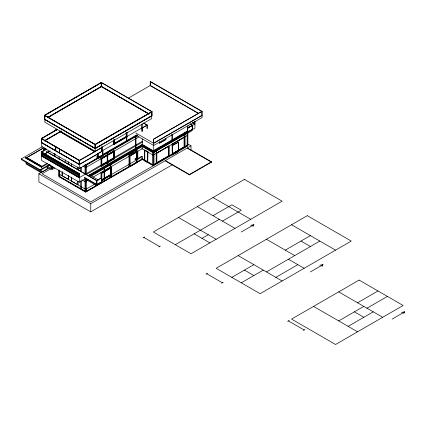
<?xml version="1.0" encoding="UTF-8"?>
<svg xmlns="http://www.w3.org/2000/svg" width="426" height="426" viewBox="0 0 426 426"><rect width="100%" height="100%" fill="white"/><g stroke="black" fill="none" stroke-linecap="round" stroke-linejoin="round"><path stroke-width="0.64" d="M252.911 226.563L253.853 224.747L250.712 225.29M322.051 266.479L322.993 264.663L319.851 265.206M403.757 313.653L404.7 311.837L401.558 312.38M44.65 115.212L101.218 82.553L151.938 111.841L95.371 144.499L44.65 115.212L44.65 119.461L94.934 148.488L151.938 115.579M48.079 117.225L101.218 86.547L148.86 114.056M48.143 117.262L101.281 86.584L101.281 82.591L44.714 115.249L44.714 119.424L94.993 148.456M48.298 117.352L101.654 86.547L149.084 113.928M55.806 130.681L56.024 129.222M96.83 156.773L98.198 157.561L102.916 154.84L102.916 150.847L79.22 164.457L41.508 142.683L41.508 138.439L57.302 129.318M41.572 138.477L57.366 129.355M57.521 129.445L41.508 138.69L79.22 160.464L151.72 118.609L151.72 111.713M44.325 140.804L61.248 131.032M44.389 140.836L61.312 131.07M44.549 140.926L60.907 131.485M198.457 113.476L150.149 85.583L150.303 81.504L202.062 111.383L202.062 117.555L153.701 145.479L135.873 135.186M49.911 164.793L40.156 170.427L21.3 159.537L21.3 158.887L42.531 146.629M128.423 98.124L150.303 85.493L198.612 113.385M47.44 163.754L41.413 167.232L25.698 158.163L25.698 157.652L26.327 157.29L42.041 166.364L42.041 166.87L26.327 157.796L26.327 157.29M25.698 158.163L43.729 147.753M44.32 147.556L26.641 157.764L41.727 166.47L46.86 163.509M44.703 150.697L43.361 149.595L45.081 148.605M43.409 151.155L43.628 149.696L43.628 151.028M43.361 149.888L45.657 148.562M43.548 150.032L43.91 149.861M43.361 149.595L43.958 149.941L45.678 148.946M45.843 148.882L43.548 150.202L46.067 149.004M45.843 148.972L43.771 150.33M142.289 141.288L79.124 177.754L41.413 155.985L41.413 151.81L46.067 149.095M41.663 151.736L41.476 155.836L41.854 155.836L41.663 151.736L41.854 155.836M44.123 150.314L45.843 149.318M46.152 149.254L41.413 151.991L79.284 173.675L79.284 182.2L85.583 178.563M44.916 150.016L46.067 149.356M44.916 150.106L46.067 149.446M41.54 152.391L79.252 174.165M41.54 153.296L79.252 175.07M41.54 154.276L79.188 176.087M41.54 155.186L79.188 176.992M44.277 154.148L49.432 151.171M45.007 153.908L50.161 150.932M25.698 157.652L41.413 166.726L42.041 166.364M21.3 158.887L40.156 169.772L49.336 164.473M47.068 169.228L47.068 167.051L50.737 164.937M172.567 164.633L90.754 211.866L38.899 181.929L38.899 173.765L50.998 166.779M46.86 169.351L41.727 172.312L26.641 163.605L26.641 162.306M53.532 167.13L42.041 173.765L90.754 201.887L187.861 145.825L187.861 132.795M51.471 165.89L51.471 168.504L52.1 168.866L52.728 168.504L52.728 166.545M44.65 119.205L95.371 148.488L151.938 115.829L151.938 111.585L94.934 144.499L44.65 115.467L101.654 82.553L101.596 86.584L149.02 113.966M151.874 111.804L95.307 144.462L95.371 148.488M54.927 167.956L51.786 169.772L47.068 167.051M95.307 148.456L151.874 115.792L151.874 111.623M41.508 138.439L79.657 160.464L101.654 147.763L101.654 151.757L101.436 147.034M113.758 143.679L114.259 144.334L113.758 143.679L126.325 136.426L126.831 136.714L114.04 144.025L114.008 139.776L114.04 144.025M113.598 140.266L113.598 144.137L126.485 136.698L126.985 136.986L126.985 132.47M59.012 175.762L59.576 175.432M101.436 151.267L142.289 127.678M102.916 150.847L97.762 153.568L97.762 157.561L96.611 156.896M147.226 128.593L147.226 125.01L142.289 127.859L147.226 125.265L143.557 123.146M113.598 144.137L114.104 144.425L126.985 136.986M41.508 142.428L79.657 164.457L98.837 153.381M60.268 175.831L59.704 176.162L58.948 175.725L58.948 170.4M68.501 176.055L68.501 179.351L62.153 175.762L62.153 171.8M103.161 154.26L137.113 134.659M97.762 157.561L102.916 154.84M41.727 138.567L41.727 146.73L79.438 168.504L98.055 157.753M102.293 155.309L137.151 135.186M85.722 165.054L97.714 158.131M102.283 155.495L137.119 135.383M85.722 165.528L98.289 158.275M99.428 157.615L137.689 135.521M96.835 158.041L97.98 158.706L102.693 155.985L102.693 150.719M101.026 158.286L113.912 150.847L114.418 151.139L114.418 158.76L101.532 166.199L101.026 165.906L101.026 158.286L101.532 158.578L114.418 151.139M101.186 158.557L101.686 158.85L101.186 158.195L101.186 158.557L113.912 151.209M138.897 136.895L85.722 167.594L82.868 165.948M101.686 158.85L114.259 151.592L113.758 150.937L114.259 151.592M68.501 179.351L68.437 175.432M77.931 181.497L77.931 184.793L71.584 181.204L71.584 177.243M114.259 158.488L101.686 165.746L101.686 166.108L101.186 165.815L101.186 165.453L113.758 158.195L114.259 158.85L113.758 158.195M101.026 165.906L113.912 158.467L114.418 158.76M86.286 174.527L142.289 142.193M88.006 175.709L142.257 144.387L153.259 150.74L187.861 130.766M88.581 175.927L142.289 144.915M135.873 133.008L153.701 143.301L202.062 115.377L153.541 143.211L153.541 139.217L201.908 111.292L201.908 115.467M90.296 175.842L142.289 145.825M153.541 139.217L202.062 111.383M90.866 175.693L142.257 146.022L153.259 152.375L187.291 132.726M103.875 168.11L104.562 167.966L104.562 180.379L103.875 180.523M90.866 176.167L142.257 146.496L153.259 152.843L187.861 132.869M129.658 154.713L129.094 155.037L129.094 166.582M129.094 155.149L136.884 150.687L136.884 151.704L129.216 156.129M77.931 184.793L77.867 181.535M129.094 156.054L129.658 155.73M102.16 171.715L102.991 172.413M136.602 151.975L129.69 155.964L136.852 152.119L136.852 162.641L129.941 166.635L129.706 153.451L129.232 153.722L129.232 166.135L129.706 165.863M87.436 180.395L85.722 181.385L85.035 180.986M93.017 177.173L129.722 155.985M136.634 151.991L142.289 148.727L142.289 138.897M101.026 178.515L101.026 172.802L110.771 167.178L111.271 167.466L111.271 175.091L101.532 180.715M101.186 173.073L101.686 173.366L101.186 172.711L101.186 173.073L110.771 167.54M86.414 181.71L85.722 182.11L81.797 179.841M101.468 173.057L110.898 167.615M101.026 172.802L101.532 173.094L111.271 167.466M101.686 173.366L111.117 167.924L110.611 167.269L111.117 167.924M144.552 150.138L147.95 151.81L147.694 162.476L144.552 160.666L144.552 150.138L147.95 151.81M159.574 143.099L165.922 139.51L159.638 143.136L159.574 141.89M46.429 151.693L96.505 180.603L101.436 177.754L101.654 181.875L96.942 184.596L84.636 177.493M185.827 132.31L187.546 133.306L187.546 128.04L192.477 125.191L192.477 129.44L187.765 132.161L186.402 131.373M187.861 128.04L194.932 123.961L192.643 122.64M46.647 151.565L96.942 180.603L101.654 177.882M187.546 128.04L192.477 125.446L189.959 123.993M135.031 158.941L135.787 159.015L135.473 159.665L135.031 158.941L135.787 159.015M135.031 159.415L135.787 159.484M136.458 159.281L141.597 156.31L142.289 156.709L142.257 159.446L85.722 192.089L59.012 176.668L59.012 169.985M101.739 179.65L110.611 174.527L111.117 175.182L110.611 174.527M101.34 180.241L110.771 174.798L111.271 175.091M94.865 184.091L85.722 189.368L59.012 173.946M101.723 180.129L142.289 156.709M101.468 180.315L110.898 174.873M111.117 174.814L101.686 180.262L101.686 180.624M187.861 131.309L153.259 151.283L153.291 144.915M186.593 132.151L152.599 151.773L152.599 165.384M84.417 177.615L96.505 184.596L101.654 181.875M187.546 132.033L192.477 129.184M153.259 165.799L153.291 152.173L187.28 132.55M191.668 130.015L194.932 128.13L194.932 121.298M96.574 185.283L85.722 191.546L59.012 176.124M101.143 182.642L142.257 158.903L153.259 165.256L187.861 145.277M142.289 159.249L85.722 191.908L59.012 176.486M187.546 133.306L192.259 130.58L192.259 125.319M156.56 153.046L168.627 146.075L168.909 146.24L168.909 156.038L156.843 163.004L156.56 162.844L156.56 153.046L156.843 153.206L168.909 146.24M178.59 142.103L172.147 145.639L178.59 142.103L178.59 151.358L172.301 154.984L172.269 143.972L184.341 137.007L184.623 137.167L184.623 146.965L172.557 153.935L172.269 153.77L184.341 146.805L184.623 146.965M187.861 135.117L153.291 155.075L152.599 154.675M153.983 154.856L153.291 155.256L141.656 148.541M172.269 143.972L172.557 144.137L184.623 137.167M144.552 160.666L147.95 162.333M156.56 162.844L168.627 155.873L168.909 156.038M187.861 144.915L153.291 164.873L152.599 164.473M153.983 164.654L153.291 165.054L141.656 158.339M176.135 153.136L177.264 152.487M38.899 173.765L90.754 203.703L191.002 145.825L191.002 150.218M165.432 160.634L189.432 174.49L211.429 161.789L211.429 162.152L189.432 174.852L165.432 160.996M143.077 237.905L144.648 236.994M158.791 246.974L160.362 246.068M213 215.678L231.856 204.789L241.281 210.231L222.425 221.121M175.288 244.705L219.284 219.305M201.999 238.358L208.287 234.726M241.281 232.005L253.853 224.747M205.928 274.19L207.499 273.284M221.642 283.263L223.213 282.353M231.856 277.363L253.853 264.663M285.282 250.147L310.421 235.637M241.281 282.811L263.284 270.105M266.426 271.921L319.851 241.079M275.851 277.363L297.849 264.663M310.421 271.921L322.993 264.663M287.635 321.364L289.206 320.458M303.349 330.438L304.92 329.527M357.563 302.769L377.99 290.974M338.707 320.911L363.847 306.395M366.988 308.211L387.415 296.416M348.133 326.353L373.272 311.837M392.128 319.095L404.7 311.837M150.149 81.595L201.908 111.479M192.488 122.731L194.773 124.051L194.773 121.389M190.177 123.865L192.477 125.191M101.596 82.591L151.938 111.585M186.024 131.953L187.168 132.614L187.168 146.225M187.546 143.828L191.002 145.825M187.429 147.934L211.429 161.789M143.775 123.018L147.226 125.01M187.429 148.296L211.429 162.152M178.59 151.358L178.43 142.012M172.301 154.984L172.147 144.19M291.565 224.747L335.56 250.147M168.313 155.405L169.005 155.804L169.005 146.006M154.952 149.888L156.667 150.873L156.667 163.286M141.863 144.67L153.291 151.267M142.556 145.175L153.983 151.773L153.983 165.384M141.863 145.575L153.291 152.173M126.325 136.789L126.831 137.076M300.996 241.079L310.421 246.521M135.505 149.888L136.884 150.687M135.963 151.171L136.884 151.704M135.942 151.592L136.852 152.119M213 197.531L250.712 219.305M141.863 159.186L153.291 165.783M136.852 162.641L136.634 149.089M266.426 239.263L294.707 255.595M44.714 115.43L94.993 144.462L94.934 148.488M197.286 206.605L234.998 228.379M288.423 259.221L304.137 268.295M338.707 291.879L382.702 317.279M59.475 131.213L95.104 151.784M55.806 129.35L56.956 130.01M59.257 131.341L94.886 151.912M110.456 167.359L110.957 167.652L110.957 175.272L110.456 174.98M101.186 165.453L101.686 165.746M354.416 311.837L363.847 317.279M178.43 217.489L216.142 239.263M41.572 138.658L79.284 160.426L79.284 164.42L41.572 142.646M238.139 255.595L282.14 280.995M194.144 233.821L209.858 242.895M89.428 174.814L98.576 180.097M43.409 149.824L43.692 149.989M313.563 306.395L357.563 331.795M41.413 151.81L79.284 173.675M41.476 152.428L79.252 174.234M244.428 270.105L253.853 275.553M41.476 153.333L79.252 175.145M84.71 178.803L96.723 185.741L96.723 180.475M41.413 155.804L79.284 177.663M79.284 182.2L41.572 160.426L41.572 151.901M51.812 167.578L50.87 167.035L50.87 165.757M26.013 157.977L41.727 167.051M41.168 172.716L26.013 163.967L26.013 161.971M143.86 237.447L159.574 246.521M206.716 273.737L222.425 282.811M288.423 320.911L304.137 329.98M189.432 174.49L189.432 174.852M187.861 125.59L187.861 128.13M187.765 128.167L187.765 132.161M184.719 136.932L184.719 146.73M184.341 137.007L184.341 146.805M172.557 144.137L172.557 153.935M172.381 134.584L172.381 139.701M171.912 134.222L171.912 139.973M168.627 146.075L168.627 155.873M165.863 138.264L165.922 139.51M159.638 141.927L159.638 143.136M156.843 153.206L156.843 163.004M156.433 153.264L156.433 163.062M156.198 151.15L156.198 163.557M153.701 139.307L153.701 145.479M150.303 81.504L150.303 85.493M147.694 151.954L147.694 162.476M147.636 151.991L147.636 161.789M147.007 125.137L147.007 128.466M144.803 149.995L144.803 160.517M144.489 150.176L144.489 159.974M142.513 127.986L142.513 131.314M142.289 124.051L142.289 131.187M141.597 124.451L141.597 131.32M137.811 150.783L137.811 158.621M137.342 151.166L137.342 159.005M136.762 162.152L136.762 150.724L135.596 150.048L135.031 150.378L136.192 151.049L136.192 152.316M135.942 149.851L135.942 151.012M135.473 159.196L135.473 159.665M135.346 158.76L135.346 159.233M132.864 151.134L132.864 154.43M131.922 151.677L131.922 154.979M129.941 156.108L129.941 166.635M129.722 153.078L129.722 163.967M126.815 132.768L126.815 140.607M126.671 132.651L126.671 137.167L126.171 136.879L126.171 133.008M126.575 132.518L126.607 136.767M126.485 132.465L126.485 136.698M126.341 132.385L126.341 140.878M114.418 139.728L114.418 144.244L113.912 143.956L113.912 140.085M114.104 139.909L114.104 144.425M113.912 150.847L113.912 158.467M110.771 167.178L110.771 174.798M110.174 166.47L110.174 167.801M104.093 168.238L104.093 180.651M102.128 146.635L102.128 150.868M102.032 146.784L102.032 151.358M101.846 180.533L101.846 172.913L101.34 172.621L101.34 178.334M101.532 158.578L101.532 166.199M101.532 173.094L101.532 178.174M101.436 82.681L101.436 86.675M101.436 158.525L101.468 165.799M101.436 172.312L101.436 183.015M101.218 82.553L101.218 86.547M98.198 157.561L97.98 153.445L97.98 158.706M96.942 180.603L96.942 184.596M96.505 180.603L96.505 184.596M95.152 144.371L95.152 151.267L44.868 122.235L44.868 115.339M90.754 203.703L90.754 211.866M86.414 164.473L86.414 174.452M86.414 179.293L86.414 191.508M85.722 164.873L85.722 174.191M85.722 179.064L85.722 192.089M85.035 164.473L85.035 173.792M85.035 178.664L85.035 191.508M81.244 167.413L81.244 171.886M81.244 181.119L81.244 188.958M80.775 167.141L80.775 171.614M80.775 180.848L80.775 188.686M79.657 160.464L79.657 164.457M79.438 160.336L79.438 168.504M79.22 160.464L79.22 164.457M79.124 173.765L79.124 177.754M77.931 166.981L77.931 169.623M77.867 167.019L77.867 169.655M71.643 164.01L71.643 165.991M71.643 177.211L71.643 181.167M71.584 164.047L71.584 166.028M68.677 162.077L68.677 164.633M68.203 161.8L68.203 164.356M65.359 159.723L65.295 162.402M62.217 171.763L62.217 175.725M59.704 170.837L59.704 176.886M59.076 156.757L59.012 159.43M54.991 153.802L54.991 156.363M54.299 153.403L54.299 156.603M54.235 153.365L54.235 156.566M52.1 166.252L52.1 168.866M43.958 149.941L43.958 150.234M41.727 169.047L41.727 172.376M41.413 166.726L41.413 167.232M40.156 169.772L40.156 170.427M55.87 146.73L55.646 150.847L55.87 146.73M59.64 148.908L59.422 153.025L59.64 148.908M107.709 152.545L107.235 152.817L107.235 164.319L107.709 164.047L107.709 152.545M135.99 136.214L135.521 136.485L135.521 147.992L135.99 147.721L135.99 136.214M110.851 164.34L110.377 164.612L110.377 177.019L110.851 176.747L110.851 164.34M185.033 132.758L184.085 133.306L184.085 147.817L185.033 147.274L185.033 132.758M244.428 179.389L153.291 232.005L191.002 253.779L282.14 201.163L244.428 179.389M307.279 215.678L216.142 268.295L260.137 293.695L351.274 241.079L307.279 215.678M359.134 280.084L291.565 319.095L335.56 344.496L403.129 305.49L359.134 280.084M114.104 151.321L113.598 151.028L113.598 158.648L114.104 158.941L114.104 151.321M101.846 158.397L101.34 158.105L101.34 165.725L101.846 166.018L101.846 158.397M114.04 158.541L114.04 151.283L114.008 158.525"/></g></svg>
